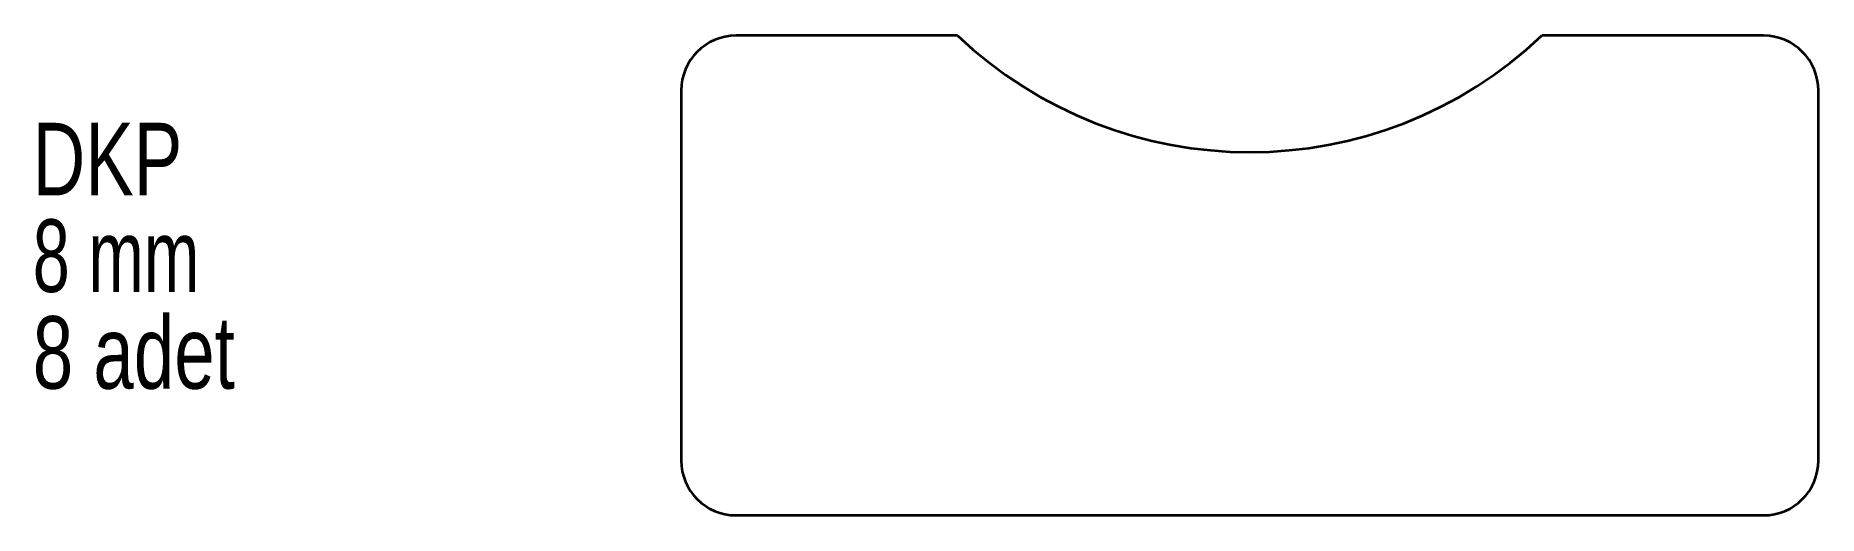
# Model space of a CAD drawing. Header units: millimetres. Extents: x 64 to 194, y 88 to 123.
import ezdxf

# ---------------------------------------------------------------- set-up
doc = ezdxf.new("R2010")
doc.units = ezdxf.units.MM
doc.styles.add('SLDTEXTSTYLE0', font='TXT', dxfattribs={"width": 0.75})
doc.styles.add('SLDTEXTSTYLE1', font='TXT', dxfattribs={"width": 0.6875})

# ---------------------------------------------------------------- blocks, each defined once
blk = doc.blocks.new('SW_NOTE_0')
at = {"color": 0, "linetype": 'Continuous', "lineweight": 0, "char_height": 5.292, "attachment_point": 1}
for s, insert, style in [('DKP', (0, 6.82), 'SLDTEXTSTYLE0'), ('8 mm', (0, -0.23), 'SLDTEXTSTYLE1'), ('8 adet', (0, -7.29), 'SLDTEXTSTYLE0')]:
    blk.add_mtext(s, dxfattribs=dict(at, insert=insert, style=style))

msp = doc.modelspace()

# ---------------------------------------------------------------- linework, layer by layer
at = {"color": 7, "linetype": 'Continuous', "lineweight": 35}
for p, q in [((131, 122.74), (114.83, 122.74)), ((189.83, 122.74), (173.65, 122.74)), ((110.83, 118.74), (110.83, 91.74)), ((193.83, 91.74), (193.83, 118.74)), ((114.83, 87.74), (189.83, 87.74))]:
    msp.add_line(p, q, dxfattribs=at)
for centre, radius, start, end in [((114.83, 118.74), 4, 90, 180), ((152.33, 145.24), 31, 226.536, 313.464), ((189.83, 118.74), 4, 0, 90), ((114.83, 91.74), 4, 180, 270), ((189.83, 91.74), 4, 270, 0)]:
    msp.add_arc(centre, radius, start, end, dxfattribs=at)

# ---------------------------------------------------------------- block references
at = {"color": 7, "linetype": 'Continuous', "lineweight": 0}
msp.add_blockref('SW_NOTE_0', (63.5, 109.56), dxfattribs=at)

doc.saveas('drawing.dxf')
